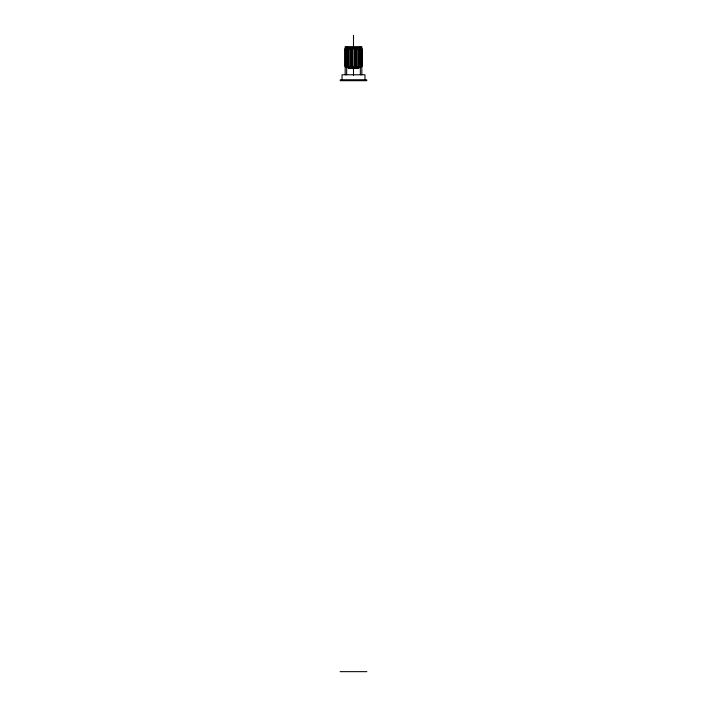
<?xml version="1.0" encoding="UTF-8"?>
<svg xmlns="http://www.w3.org/2000/svg" width="707" height="707" viewBox="0 0 707 707"><rect width="100%" height="100%" fill="white"/><g stroke="black" fill="none" stroke-linecap="round" stroke-linejoin="round"><path stroke-width="1.06" d="M350.813 67.377L350.813 47.776M352.245 67.377L352.245 47.776M354.755 67.377L354.755 47.776M356.187 67.377L356.187 47.776M349.046 67.377L349.046 47.776M350.327 67.377L350.327 47.776M356.673 67.377L356.673 47.776M357.954 67.377L357.954 47.776M347.588 67.377L346.96 66.493L346.96 48.65L347.588 47.776M348.631 67.377L348.003 66.493L348.003 48.65L348.631 47.776M358.369 67.377L358.997 66.493L358.997 48.65L358.369 47.776M359.412 67.377L360.04 66.493L360.04 48.65L359.412 47.776M346.527 67.377L345.758 66.493L345.758 48.65L346.527 47.776M347.261 67.377L346.501 66.493L346.501 48.65L347.261 47.776M359.739 67.377L360.499 66.493L360.499 48.65L359.739 47.776M360.473 67.377L361.242 66.493L361.242 48.65L360.473 47.776M346.324 67.377L345.476 66.493L345.476 48.65L346.324 47.776M360.676 67.377L361.524 66.493L361.524 48.65L360.676 47.776M345.873 47.776L352.466 47.776L352.466 67.377M361.127 47.776L354.534 47.776L354.534 67.377M345.758 48.65L346.501 48.65M346.96 48.65L348.003 48.65M348.604 48.65L349.885 48.65M350.584 48.65L352.015 48.65M352.758 48.65L354.242 48.65M354.985 48.65L356.416 48.65M357.115 48.65L358.396 48.65M358.997 48.65L360.04 48.65M360.499 48.65L361.242 48.65M361.524 48.65L361.524 66.493M345.758 66.493L346.501 66.493M346.96 66.493L348.003 66.493M348.604 66.493L349.885 66.493M350.584 66.493L352.015 66.493M352.758 66.493L354.242 66.493M354.985 66.493L356.416 66.493M357.115 66.493L358.396 66.493M358.997 66.493L360.04 66.493M360.499 66.493L361.242 66.493M345.873 67.377L361.127 67.377M348.136 68.491L358.864 68.491M340.182 79.953L366.818 79.953M340.553 80.324L366.447 80.324M340.182 80.695L366.818 80.695M340.155 671.65L366.845 671.65M364.971 79.953L364.971 74.774L342.029 74.774L342.029 79.953M362.011 48.65L362.011 66.493M361.825 74.774L361.825 46.662L345.175 46.662L345.175 74.774M360.34 46.662L360.34 48.845M360.34 67.209L360.34 74.774M356.231 47.776L356.231 67.377M354.242 67.377L354.242 47.776L352.758 47.776L352.758 67.377M353.5 35.35L353.5 46.768M353.5 67.872L353.5 75.543M350.769 47.776L350.769 67.377M346.66 46.662L346.66 48.845M346.66 67.209L346.66 74.774M344.989 48.65L344.989 66.493"/></g></svg>
